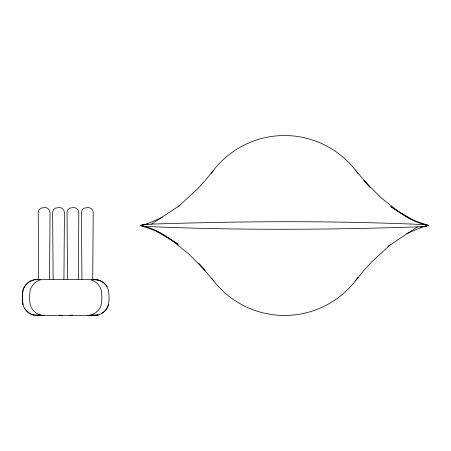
<?xml version="1.0" encoding="UTF-8"?>
<svg xmlns="http://www.w3.org/2000/svg" width="451" height="451" viewBox="0 0 451 451"><rect width="100%" height="100%" fill="white"/><g stroke="black" fill="none" stroke-linecap="round" stroke-linejoin="round"><path stroke-width="0.68" d="M49.537 279.473L50.044 212.545L49.379 210.025L47.53 208.182L44.999 207.511L40.748 208.182L38.904 210.025L38.239 212.545L38.741 279.473M63.929 279.473L64.437 212.545L63.771 210.025L61.928 208.182L59.391 207.511L55.14 208.182L53.297 210.025L52.632 212.545L53.139 279.473M78.327 279.473L78.829 212.545L78.164 210.025L76.32 208.182L73.784 207.511L69.539 208.182L67.689 210.025L67.024 212.545L67.532 279.473M92.72 279.473L93.222 212.545L92.562 210.025L90.713 208.182L88.176 207.511L83.931 208.182L82.082 210.025L81.422 212.545L81.924 279.473M36.943 279.473L94.518 279.473C100.883 279.513 106.74 284.006 108.42 290.145A41.329 40.844 -90 0 1 108.42 304.791C106.74 310.931 100.883 315.424 94.518 315.458L36.943 315.458C30.583 315.412 24.72 310.931 23.04 304.791A41.362 40.844 90 0 1 23.04 290.145C24.726 284 30.595 279.502 36.965 279.473M108.42 304.791L106.983 308.264L104.688 311.246L101.706 313.53M213.143 170.737L205.053 180.665L197.775 188.676L178.297 206.671M355.884 280.263L363.974 270.335L371.252 262.324L390.729 244.329M141.811 225.968C155.544 228.121 166.695 237.305 178.297 244.329L160.956 233.122L155.33 230.653L140.577 225.5L141.811 225.032L151.536 224.124L179.977 205.273M387.883 246.505L417.491 226.876L423.545 226.43L428.45 225.5L413.697 220.347L408.076 217.878L390.729 206.671C402.337 213.695 413.482 222.879 427.221 225.032M162.264 217.376L145.481 224.57L147.415 224.068M406.763 233.624L423.545 226.43L420.326 227.265M87.466 315.458C93.797 315.424 99.581 310.891 101.227 304.791A30.037 21.135 90 0 0 101.227 290.145C99.857 285.297 96.001 281.368 91.153 279.964C97.292 278.848 103.826 281.074 106.983 286.673M147.872 223.752L141.811 225.032L143.187 225.105M420.479 227.389L427.221 225.968L425.84 225.895M69.324 315.458L72.431 315.052M94.496 315.458L98.228 314.967L91.153 314.967M151.536 224.124C242.142 221.108 332.962 220.601 423.545 224.57M417.491 226.876C326.885 229.892 236.065 230.399 145.481 226.43M33.233 314.967L40.308 314.967L43.995 315.458M94.496 279.473L98.228 279.964M59.03 315.052L62.137 315.458M425.113 224.733L428.45 225.5M140.577 225.5L143.914 226.267M33.216 314.967L29.749 313.53L26.772 311.246L24.484 308.264M40.308 314.967C35.46 313.569 31.604 309.64 30.234 304.791A30.037 21.135 -90 0 1 30.234 290.145C31.604 285.297 35.46 281.368 40.308 279.964C32.867 278.295 24.985 282.698 23.04 290.145A41.329 40.844 -90 0 0 23.04 304.791M413.697 220.347L397.821 211.085L380.858 197.555L363.974 180.665L369.888 187.176M155.33 230.653L171.205 239.915L188.168 253.445L205.053 270.335L199.139 263.824M355.884 170.737L370.35 187.622M198.682 263.378L213.143 280.263M357.936 277.478A89.958 89.958 0 0 1 211.902 278.605M211.091 173.522A89.958 89.958 0 0 1 357.936 173.522"/></g></svg>
